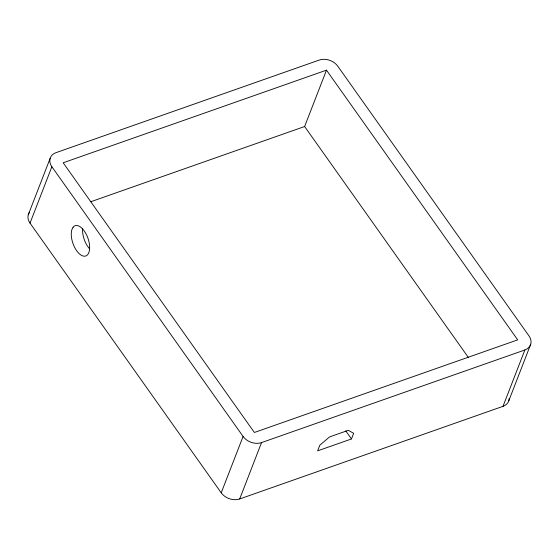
<?xml version="1.0" encoding="UTF-8"?>
<svg xmlns="http://www.w3.org/2000/svg" width="559" height="559" viewBox="0 0 559 559"><rect width="100%" height="100%" fill="white"/><g stroke="black" fill="none" stroke-linecap="round" stroke-linejoin="round"><path stroke-width="0.84" d="M28.257 214.796L50.121 158.435M30.025 223.111L51.882 166.75A13.765 10.355 21.2 0 1 55.998 152.663L319.315 60.044A13.765 10.355 21.2 0 1 337.776 66.193L528.975 335.889A13.765 10.355 21.2 0 1 524.859 349.976L503.002 406.337L239.685 498.956A13.765 10.355 21.2 0 1 221.224 492.807L30.025 223.111A13.765 10.355 21.2 0 1 29.459 212.364M90.684 201.771L304.627 126.523L326.491 70.161L517.69 339.858L254.373 432.477L63.167 162.781L326.491 70.161M221.224 492.807L243.088 436.446L51.882 166.75M239.685 498.956L261.542 442.595L524.859 349.976M351.478 438.948L353.665 433.309L348.327 430.318L329.517 436.935L319.811 445.216L317.624 450.854L351.478 438.948L345.741 430.856M508.879 400.565L530.743 344.204M304.627 126.523L468.589 357.795M509.2 398.539A13.765 10.355 21.2 0 1 503.002 406.337M261.542 442.595A13.765 10.355 21.2 0 1 243.088 436.446M89.545 248.762A16.064 7.945 70.6 0 1 82.599 228.757M73.047 227.282L71.887 229.623A16.064 7.945 70.6 0 0 76.38 250.341A16.064 7.945 70.6 0 0 88.315 253.716A16.064 7.945 70.6 0 0 85.904 233.585L83.801 230.329A16.064 7.945 70.6 0 0 73.047 227.282"/></g></svg>
